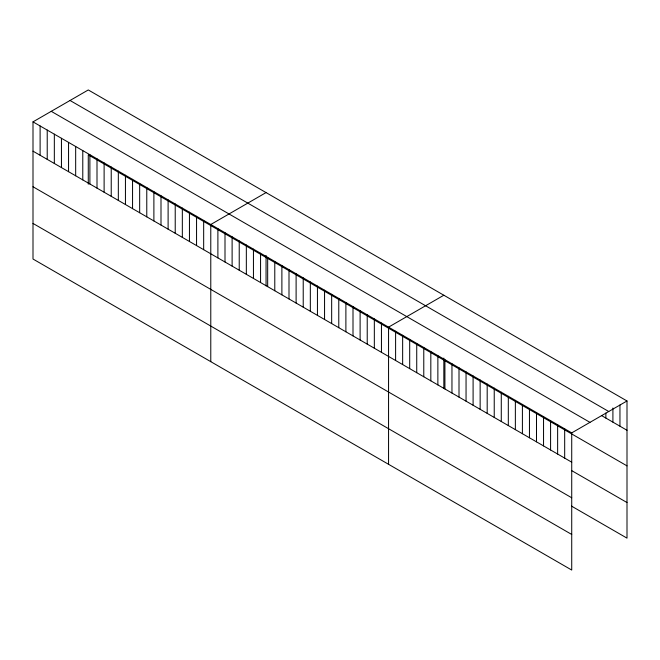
<?xml version="1.0" encoding="UTF-8"?>
<svg xmlns="http://www.w3.org/2000/svg" width="660" height="660" viewBox="0 0 660 660"><rect width="100%" height="100%" fill="white"/><g stroke="black" fill="none" stroke-linecap="round" stroke-linejoin="round"><path stroke-width="0.99" d="M33 121.861L571.725 432.886L571.725 570.05L33 259.025L33 121.861L88.275 89.95L627 400.975L627 538.139L571.519 506.113M266.054 192.588L210.779 224.499L210.779 361.663M443.834 295.226L388.558 327.137L388.558 464.302M571.725 432.886L627 400.975M70.034 100.477L608.759 411.51M601.466 415.528L627 430.27M51.241 111.325L589.966 422.359M627 465.869L88.275 154.836L88.275 184.181M33 151.156L571.725 462.181M571.519 470.514L627 502.54M33 186.755L571.725 497.78M33 223.426L571.725 534.46M619.955 404.992L619.955 426.203M612.909 407.995L612.909 422.136M605.863 413.02L605.863 418.069M564.679 428.818L564.679 458.114M557.634 424.751L557.634 454.047M550.588 420.684L550.588 449.98M543.543 416.617L543.543 445.912M536.497 412.549L536.497 441.845M529.452 408.482L529.452 437.778M522.407 404.415L522.407 433.711M515.361 400.348L515.361 429.643M508.315 396.28L508.315 425.576M501.278 392.213L501.278 421.509M494.233 388.146L494.233 417.442M487.187 384.079L487.187 413.374M480.142 380.011L480.142 409.307M473.096 375.944L473.096 405.24M466.051 371.877L466.051 401.173M459.005 367.81L459.005 397.105M451.96 363.742L451.96 393.038M444.914 359.675L444.914 388.971M443.834 358.083L443.834 388.542M437.869 355.608L437.869 384.904M430.823 351.541L430.823 380.837M423.778 347.474L423.778 376.769M416.732 343.406L416.732 372.702M409.695 339.339L409.695 368.635M402.649 335.272L402.649 364.567M395.604 331.204L395.604 360.5M381.447 323.037L381.447 352.325M374.335 318.928L374.335 348.224M367.224 314.82L367.224 344.116M360.112 310.72L360.112 340.015M353.001 306.611L353.001 335.907M345.889 302.503L345.889 331.798M338.778 298.402L338.778 327.698M331.666 294.294L331.666 323.59M324.555 290.194L324.555 319.481M317.443 286.085L317.443 315.381M310.332 281.977L310.332 311.272M303.221 277.876L303.221 307.164M296.109 273.768L296.109 303.064M288.998 269.659L288.998 298.955M281.886 265.559L281.886 294.847M274.783 261.451L274.783 290.746M267.671 257.342L267.671 286.638M266.054 255.445L266.054 285.904M260.56 253.242L260.56 282.529M253.448 249.133L253.448 278.429M246.337 245.025L246.337 274.321M239.225 240.925L239.225 270.221M232.114 236.816L232.114 266.112M225.002 232.708L225.002 262.003M217.891 228.608L217.891 257.903M203.668 220.399L203.668 249.686M196.556 216.29L196.556 245.586M189.445 212.182L189.445 241.477M182.333 208.081L182.333 237.369M175.222 203.973L175.222 233.269M168.11 199.864L168.11 229.16M160.999 195.764L160.999 225.052M153.887 191.656L153.887 220.951M146.776 187.547L146.776 216.843M139.664 183.447L139.664 212.743M132.553 179.338L132.553 208.634M125.441 175.23L125.441 204.526M118.33 171.13L118.33 200.425M111.226 167.021L111.226 196.317M104.115 162.921L104.115 192.208M97.003 158.812L97.003 188.108M89.892 154.704L89.892 184M82.781 150.604L82.781 179.891M75.669 146.495L75.669 175.791M68.557 142.387L68.557 171.682M61.446 138.286L61.446 167.574M54.334 134.178L54.334 163.474M47.223 130.069L47.223 159.365M40.111 125.969L40.111 155.257"/></g></svg>
